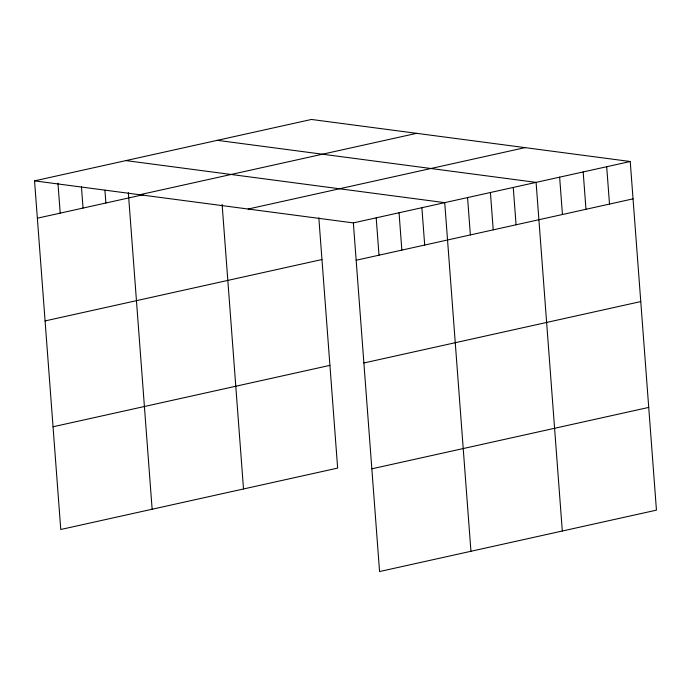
<?xml version="1.0" encoding="UTF-8"?>
<svg xmlns="http://www.w3.org/2000/svg" width="691" height="691" viewBox="0 0 691 691"><rect width="100%" height="100%" fill="white"/><g stroke="black" fill="none" stroke-linecap="round" stroke-linejoin="round"><path stroke-width="1.04" d="M34.55 180.861L311.434 119.457L630.235 161.504L656.45 510.139L379.566 571.543L353.351 222.908L34.55 180.861L60.765 529.496L337.649 468.092L318.827 217.795M139.755 194.732L416.638 133.328M37.357 218.201L143.262 194.715M248.147 209.028L525.03 147.632M353.351 222.908L630.235 161.504M45.079 320.926L321.963 259.531M356.159 260.248L633.042 198.853M53.043 426.77L329.918 365.366M363.889 362.974L640.764 301.578M371.844 468.818L648.728 407.414M217.294 140.333L536.095 182.381L562.31 531.016M125.917 160.597L444.728 202.644L470.942 551.28M606.698 166.721L609.505 204.07M583.169 171.947L585.977 209.287M559.632 177.164L562.439 214.504M513.258 187.442L516.065 224.791M490.411 192.513L493.219 229.853M467.565 197.574L470.372 234.923M421.881 207.706L424.689 245.055M399.044 212.776L401.851 250.116M376.198 217.838L379.005 255.186M222.113 204.424L243.508 488.969M128.327 192.608L152.132 509.232M104.92 190.198L105.887 203.007M81.443 186.734L83.041 208.069M57.958 183.262L60.203 213.139"/></g></svg>
